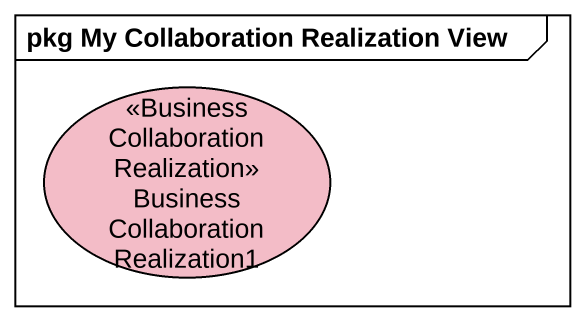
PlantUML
@startuml
mainframe pkg My Collaboration Realization View
usecase "Business Collaboration Realization1" as Business_Collaboration <<BusinessCollaborationRealization>> #F3BCC7
@enduml
